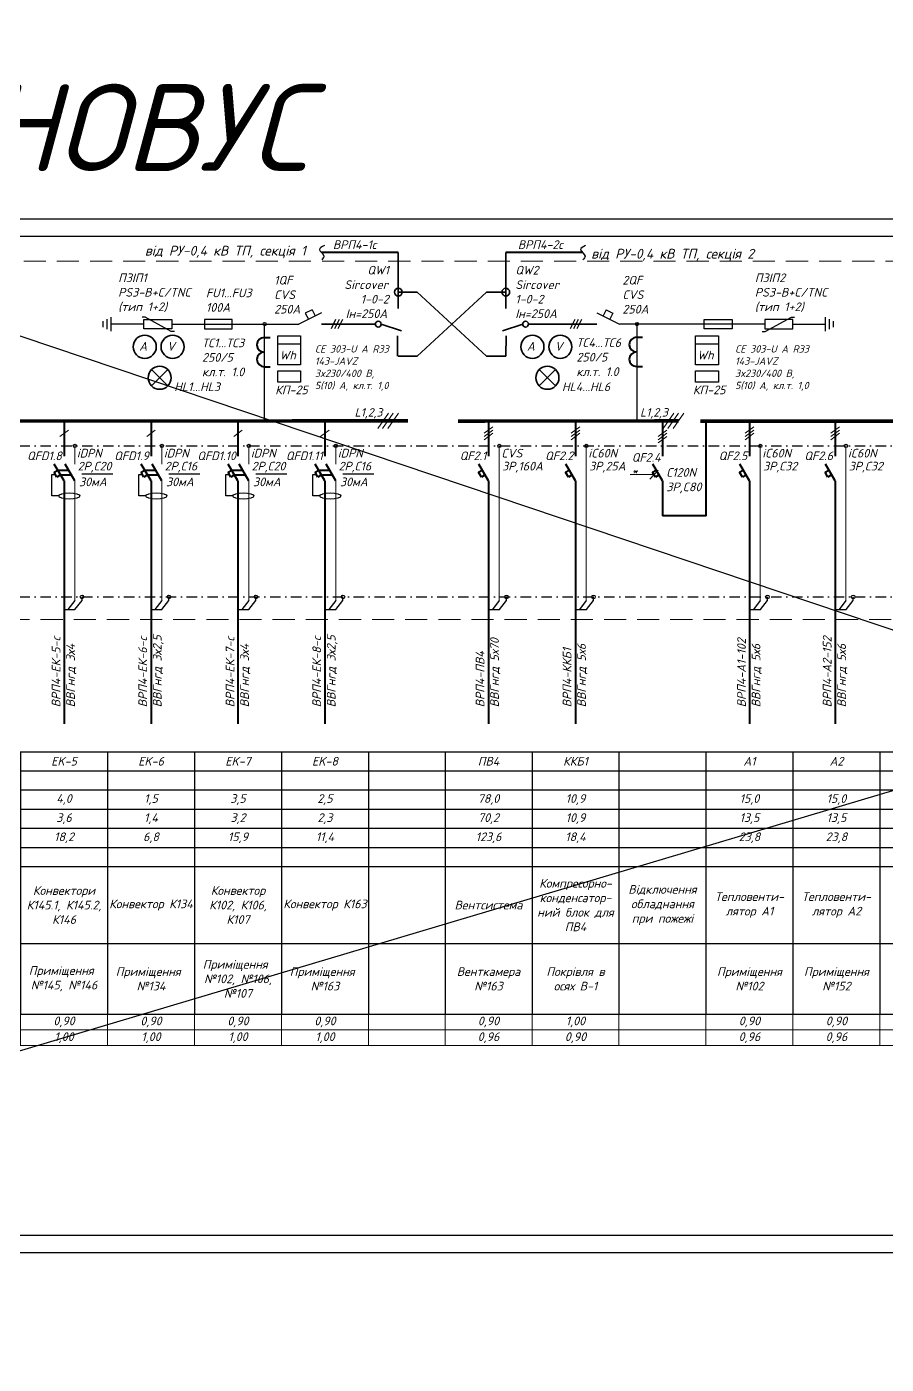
# Model space of a CAD drawing. Header units: millimetres. Extents: x -122434 to 1506205, y -201405 to 386015.
# Drawn here: x 213876 to 238578, y 190448 to 228886 of the extents above; entities that cross this region are included whole.
import ezdxf
from ezdxf.enums import TextEntityAlignment as Align

# ---------------------------------------------------------------- set-up
doc = ezdxf.new("R2010")
doc.units = ezdxf.units.MM
doc.linetypes.add('DASHDOTX2', pattern=[2, 1, -0.5, 0, -0.5])
doc.linetypes.add('DASHED', pattern=[9.525, 6.35, -3.175])
doc.layers.get('Defpoints').update_dxf_attribs({"color": 4})
doc.layers.add('Cхема', color=7, linetype='Continuous')
doc.layers.add('Маркування електро ліній', color=7, linetype='Continuous', lineweight=18)
doc.styles.add('GOST 2.304', font='isocpeui.ttf')
doc.styles.add('ICO', font='isocpeui.ttf')
doc.styles.get("Standard").update_dxf_attribs({"font": 'arial.ttf'})
doc.styles.add('ГОСТ 2.304', font='isocpeui.ttf')
doc.dimstyles.new('М150', dxfattribs={"dimscale": 1, "dimtxt": 2.5, "dimasz": 2.5, "dimexe": 0, "dimexo": 2.5, "dimgap": 1, "dimtad": 1, "dimlfac": 150, "dimtxsty": 'Standard', "dimblk": 'OBLIQUE', "dimcen": 2.5, "dimadec": 0, "dimazin": 0, "dimtfac": 1, "dimtmove": 0, "dimatfit": 3, "dimldrblk": 'OBLIQUE', "dimfxl": 1, "dimarcsym": 0})

# ---------------------------------------------------------------- blocks, each defined once
blk = doc.blocks.new('*T194')
at = {"color": 0, "lineweight": -2, "transparency": 16777216}
for p, q in [((0, 0), (4000, 0)), ((0, 0), (0, -7540)), ((6500, 0), (11500, 0)), ((9000, 0), (9000, -7540)), ((11500, 0), (11500, -7540)), ((14000, 0), (14000, -2200)), ((16500, 0), (16500, -7540)), ((19000, 0), (19000, -7540)), ((21500, 0), (21500, -7540)), ((24000, 0), (24000, -7540)), ((26500, 0), (26500, -7540)), ((29000, 0), (29000, -7540)), ((31500, 0), (31500, -7540)), ((34000, 0), (34000, -7540)), ((36200, 0), (36200, -7540)), ((41200, 0), (41200, -7540)), ((73700, 0), (73700, -7540)), ((76200, 0), (76200, -3300)), ((78700, 0), (78700, -3300)), ((81200, 0), (81200, -3300)), ((83700, 0), (83700, -3300)), ((86200, 0), (86200, -3300)), ((88700, 0), (88700, -3300)), ((91200, 0), (91200, -3300)), ((93700, 0), (93700, -3300)), ((96200, 0), (96200, -3300)), ((98700, 0), (98700, -3300)), ((101200, 0), (101200, -3300)), ((0, -550), (101200, -550)), ((4000, -550), (4000, -2750)), ((6500, -550), (6500, -2200)), ((38700, -550), (38700, -2200)), ((43700, -550), (43700, -7540)), ((46200, -550), (46200, -3300)), ((48700, -550), (48700, -7540)), ((51200, -550), (51200, -7540)), ((53700, -550), (53700, -3300)), ((56200, -550), (56200, -3300)), ((58700, -550), (58700, -3300)), ((61200, -550), (61200, -3300)), ((63700, -550), (63700, -3300)), ((66200, -550), (66200, -3300)), ((68700, -550), (68700, -3300)), ((71200, -550), (71200, -3300)), ((0, -1100), (21500, -1100)), ((24000, -1100), (101200, -1100)), ((0, -1650), (101200, -1650)), ((0, -2200), (36200, -2200)), ((51200, -2200), (101200, -2200)), ((0, -2750), (4000, -2750)), ((6500, -2750), (11500, -2750)), ((6500, -2750), (6500, -3300)), ((14000, -2750), (14000, -7540)), ((34000, -2750), (36200, -2750)), ((38700, -2750), (38700, -3300)), ((71200, -2750), (73700, -2750)), ((0, -3300), (101200, -3300)), ((4000, -3300), (4000, -7540)), ((0, -5515), (76200, -5515)), ((6500, -5515), (6500, -7540)), ((38700, -5515), (38700, -7540)), ((46200, -5515), (46200, -7540)), ((53700, -5515), (53700, -7540)), ((56200, -5515), (56200, -7540)), ((58700, -5515), (58700, -7540)), ((61200, -5515), (61200, -7540)), ((63700, -5515), (63700, -7540)), ((66200, -5515), (66200, -7540)), ((68700, -5515), (68700, -7540)), ((71200, -5515), (71200, -7540)), ((76200, -5515), (76200, -7540)), ((78700, -5515), (101200, -5515)), ((78700, -5515), (78700, -7540)), ((81200, -5515), (81200, -7540)), ((83700, -5515), (83700, -7540)), ((86200, -5515), (86200, -7540)), ((88700, -5515), (88700, -7540)), ((91200, -5515), (91200, -7540)), ((93700, -5515), (93700, -7540)), ((96200, -5515), (96200, -7540)), ((98700, -5515), (98700, -7540)), ((101200, -5515), (101200, -7540)), ((0, -7540), (101200, -7540))]:
    blk.add_line(p, q, dxfattribs=at)
at = {"color": 0, "linetype": 'ByBlock', "lineweight": -2, "transparency": 16777216}
for p, q in [((4000, 0), (6500, 0)), ((4000, 0), (4000, -550)), ((6500, 0), (6500, -550)), ((11500, 0), (101200, 0)), ((38700, 0), (38700, -550)), ((43700, 0), (43700, -550)), ((46200, 0), (46200, -550)), ((48700, 0), (48700, -550)), ((51200, 0), (51200, -550)), ((53700, 0), (53700, -550)), ((56200, 0), (56200, -550)), ((58700, 0), (58700, -550)), ((61200, 0), (61200, -550)), ((63700, 0), (63700, -550)), ((66200, 0), (66200, -550)), ((68700, 0), (68700, -550)), ((71200, 0), (71200, -550)), ((21500, -1100), (24000, -1100)), ((6500, -2200), (6500, -2750)), ((14000, -2200), (14000, -2750)), ((36200, -2200), (51200, -2200)), ((38700, -2200), (38700, -2750)), ((4000, -2750), (6500, -2750)), ((4000, -2750), (4000, -3300)), ((11500, -2750), (34000, -2750)), ((36200, -2750), (71200, -2750)), ((73700, -2750), (101200, -2750)), ((6500, -3300), (6500, -5515)), ((38700, -3300), (38700, -5515)), ((46200, -3300), (46200, -5515)), ((53700, -3300), (53700, -5515)), ((56200, -3300), (56200, -5515)), ((58700, -3300), (58700, -5515)), ((61200, -3300), (61200, -5515)), ((63700, -3300), (63700, -5515)), ((66200, -3300), (66200, -5515)), ((68700, -3300), (68700, -5515)), ((71200, -3300), (71200, -5515)), ((76200, -3300), (76200, -5515)), ((78700, -3300), (78700, -5515)), ((81200, -3300), (81200, -5515)), ((83700, -3300), (83700, -5515)), ((86200, -3300), (86200, -5515)), ((88700, -3300), (88700, -5515)), ((91200, -3300), (91200, -5515)), ((93700, -3300), (93700, -5515)), ((96200, -3300), (96200, -5515)), ((98700, -3300), (98700, -5515)), ((101200, -3300), (101200, -5515)), ((76200, -5515), (78700, -5515)), ((93700, -7540), (93700, -8447)), ((101200, -7540), (101200, -8447))]:
    blk.add_line(p, q, dxfattribs=at)
at = {"layer": 'Defpoints', "color": 8, "linetype": 'ByBlock', "lineweight": 0, "transparency": 16777216}
for p, q in [((0, -7540), (0, -8447)), ((4000, -7540), (4000, -8447)), ((6500, -7540), (6500, -8447)), ((9000, -7540), (9000, -8447)), ((11500, -7540), (11500, -8447)), ((14000, -7540), (14000, -8447)), ((16500, -7540), (16500, -8447)), ((19000, -7540), (19000, -8447)), ((21500, -7540), (21500, -8447)), ((24000, -7540), (24000, -8447)), ((26500, -7540), (26500, -8447)), ((29000, -7540), (29000, -8447)), ((31500, -7540), (31500, -8447)), ((34000, -7540), (34000, -8447)), ((36200, -7540), (36200, -8447)), ((38700, -7540), (38700, -8447)), ((41200, -7540), (41200, -8447)), ((43700, -7540), (43700, -8447)), ((46200, -7540), (46200, -8447)), ((48700, -7540), (48700, -8447)), ((51200, -7540), (51200, -8447)), ((53700, -7540), (53700, -8447)), ((56200, -7540), (56200, -8447)), ((58700, -7540), (58700, -8447)), ((61200, -7540), (61200, -8447)), ((63700, -7540), (63700, -8447)), ((66200, -7540), (66200, -8447)), ((68700, -7540), (68700, -8447)), ((71200, -7540), (71200, -8447)), ((73700, -7540), (73700, -8447)), ((76200, -7540), (76200, -8447)), ((78700, -7540), (78700, -8447)), ((81200, -7540), (81200, -8447)), ((83700, -7540), (83700, -8447)), ((86200, -7540), (86200, -8447)), ((88700, -7540), (88700, -8447)), ((91200, -7540), (91200, -8447)), ((96200, -7540), (96200, -8447)), ((98700, -7540), (98700, -8447)), ((0, -7994), (101200, -7994)), ((0, -8447), (101200, -8447))]:
    blk.add_line(p, q, dxfattribs=at)
at = {"color": 0, "transparency": 16777216, "char_height": 250, "attachment_point": 5, "style": 'ГОСТ 2.304'}
for s, insert, width in [('Номер по плану', (2000, -275), 3880), ('П3', (5250, -275), 2380), ('ВРП4-Гр.1', (12750, -275), 2380), ('EK-1', (15250, -275), 2380), ('EK-2', (17750, -275), 2380), ('EK-3', (20250, -275), 2380), ('EK-4', (22750, -275), 2380), ('EK-5', (25250, -275), 2380), ('EK-6', (27750, -275), 2380), ('EK-7', (30250, -275), 2380), ('EK-8', (32750, -275), 2380), ('ПВ4', (37450, -275), 2380), ('ККБ1', (39950, -275), 2380), ('А1', (44950, -275), 2380), ('А2', (47450, -275), 2380), ('К1', (52450, -275), 2380), ('К2', (54950, -275), 2380), ('К3', (57450, -275), 2380), ('К4', (59950, -275), 2380), ('К5', (62450, -275), 2380), ('К6', (64950, -275), 2380), ('К8', (67450, -275), 2380), ('К8А', (69950, -275), 2380), ('В2', (74950, -275), 2380), ('В2.1', (77450, -275), 2380), ('В3', (79950, -275), 2380), ('В5', (82450, -275), 2380), ('В7', (84950, -275), 2380), ('В8', (87450, -275), 2380), ('В9', (89950, -275), 2380), ('В6', (92450, -275), 2380), ('В10', (94950, -275), 2380), ('В11', (97450, -275), 2380), ('В8.1', (99950, -275), 2380), ('Тип', (2000, -825), 3880), ('Рвст., кВт', (2000, -1375), 3880), ('90,0', (5250, -1375), 2380), ('3,3', (12750, -1375), 2380), ('2,5', (15250, -1375), 2380), ('2,5', (17750, -1375), 2380), ('1,5', (20250, -1375), 2380), ('2,0', (22750, -1375), 2380), ('4,0', (25250, -1375), 2380), ('1,5', (27750, -1375), 2380), ('3,5', (30250, -1375), 2380), ('2,5', (32750, -1375), 2380), ('78,0', (37450, -1375), 2380), ('10,9', (39950, -1375), 2380), ('15,0', (44950, -1375), 2380), ('15,0', (47450, -1375), 2380), ('1,0', (52450, -1375), 2380), ('1,0', (54950, -1375), 2380), ('1,0', (57450, -1375), 2380), ('1,0', (59950, -1375), 2380), ('1,0', (62450, -1375), 2380), ('1,0', (64950, -1375), 2380), ('1,5', (67450, -1375), 2380), ('1,5', (69950, -1375), 2380), ('0,3', (74950, -1375), 2380), ('0,3', (77450, -1375), 2380), ('0,05', (79950, -1375), 2380), ('0,12', (82450, -1375), 2380), ('0,8', (84950, -1375), 2380), ('0,8', (87450, -1375), 2380), ('0,8', (89950, -1375), 2380), ('0,2', (92450, -1375), 2380), ('0,02', (94950, -1375), 2380), ('0,3', (97450, -1375), 2380), ('0,8', (99950, -1375), 2380), ('Рр., кВт', (2000, -1925), 3880), ('81,0', (5250, -1925), 2380), ('3,3', (12750, -1925), 2380), ('2,3', (15250, -1925), 2380), ('2,3', (17750, -1925), 2380), ('1,4', (20250, -1925), 2380), ('1,8', (22750, -1925), 2380), ('3,6', (25250, -1925), 2380), ('1,4', (27750, -1925), 2380), ('3,2', (30250, -1925), 2380), ('2,3', (32750, -1925), 2380), ('70,2', (37450, -1925), 2380), ('10,9', (39950, -1925), 2380), ('13,5', (44950, -1925), 2380), ('13,5', (47450, -1925), 2380), ('0,9', (52450, -1925), 2380), ('0,9', (54950, -1925), 2380), ('0,9', (57450, -1925), 2380), ('0,9', (59950, -1925), 2380), ('0,9', (62450, -1925), 2380), ('0,9', (64950, -1925), 2380), ('1,4', (67450, -1925), 2380), ('1,4', (69950, -1925), 2380), ('0,2', (74950, -1925), 2380), ('0,2', (77450, -1925), 2380), ('0,04', (79950, -1925), 2380), ('0,08', (82450, -1925), 2380), ('0,5', (84950, -1925), 2380), ('0,5', (87450, -1925), 2380), ('0,5', (89950, -1925), 2380), ('0,14', (92450, -1925), 2380), ('0,01', (94950, -1925), 2380), ('0,2', (97450, -1925), 2380), ('0,5', (99950, -1925), 2380), ('Іном.', (2000, -2475), 3880), ('142,6', (5250, -2475), 2380), ('5,1', (12750, -2475), 2380), ('11,4', (15250, -2475), 2380), ('11,4', (17750, -2475), 2380), ('6,8', (20250, -2475), 2380), ('9,1', (22750, -2475), 2380), ('18,2', (25250, -2475), 2380), ('6,8', (27750, -2475), 2380), ('15,9', (30250, -2475), 2380), ('11,4', (32750, -2475), 2380), ('123,6', (37450, -2475), 2380), ('18,4', (39950, -2475), 2380), ('23,8', (44950, -2475), 2380), ('23,8', (47450, -2475), 2380), ('5,1', (52450, -2475), 2380), ('5,1', (54950, -2475), 2380), ('5,1', (57450, -2475), 2380), ('5,1', (59950, -2475), 2380), ('5,1', (62450, -2475), 2380), ('5,1', (64950, -2475), 2380), ('7,6', (67450, -2475), 2380), ('7,6', (69950, -2475), 2380), ('1,8', (74950, -2475), 2380), ('1,8', (77450, -2475), 2380), ('0,3', (79950, -2475), 2380), ('0,7', (82450, -2475), 2380), ('4,7', (84950, -2475), 2380), ('4,7', (87450, -2475), 2380), ('4,7', (89950, -2475), 2380), ('1,2', (92450, -2475), 2380), ('0,1', (94950, -2475), 2380), ('1,8', (97450, -2475), 2380), ('4,7', (99950, -2475), 2380), ('Іп', (2000, -3025), 3880), ('Кабельний обігрів місця стоку конденсату П3', (12750, -4408), 2380), ('Компресорно- конденсатор- ний блок для ПВ4', (39950, -4408), 2380), ('Відключення обладнання при пожежі', (42450, -4408), 2380), ('Кондиціонер К1      (зовнішній блок)', (52450, -4408), 2380), ('Кондиціонер К2    (зовнішній блок)', (54950, -4408), 2380), ('Кондиціонер К3     (зовнішній блок)', (57450, -4408), 2380), ('Кондиціонер К4    (зовнішній блок)', (59950, -4408), 2380), ('Кондиціонер К5    (зовнішній блок)', (62450, -4408), 2380), ('Кондиціонер К6    (зовнішній блок)', (64950, -4408), 2380), ('Кондиціонер К8     (зовнішній блок)', (67450, -4408), 2380), ('Кондиціонер К8А   (зовнішній блок)', (69950, -4408), 2380), ('{\\T0.95;\\C7;Найменування обладнання за планом}', (2000, -4408), 3880), ('Управління обігрівом ', (7750, -4408), 2380), ('Конвектори {\\C256;К156, К157}', (15250, -4408), 2380), ('Конвектори К150, К151', (20250, -4408), 2380), ('Конвектори К136, К137, К144', (22750, -4408), 2380), ('Конвектори К145.1, К145.2, К146', (25250, -4408), 2380), ('Конвектор К102, К106, К107', (30250, -4408), 2380), ('Тепловенти- лятор А1', (44950, -4408), 2380), ('Тепловенти- лятор А2', (47450, -4408), 2380), ('Вентсистема', (5250, -4408), 2380), ('Конвектор К162', (17750, -4408), 2380), ('Конвектор К134', (27750, -4408), 2380), ('Конвектор К163', (32750, -4408), 2380), ('Вентсистема', (37450, -4408), 2380), ('Резерв', (49950, -4408), 2380), ('Резерв', (72450, -4408), 2380), ('Вентилятор', (74950, -4408), 2380), ('Вентилятор', (77450, -4408), 2380), ('Вентилятор', (79950, -4408), 2380), ('Вентилятор', (82450, -4408), 2380), ('Вентилятор', (84950, -4408), 2380), ('Вентилятор', (87450, -4408), 2380), ('Вентилятор', (89950, -4408), 2380), ('Вентилятор', (92450, -4408), 2380), ('Вентилятор', (94950, -4408), 2380), ('Вентилятор', (97450, -4408), 2380), ('Вентилятор', (99950, -4408), 2380), ('Приміщення  №136, №137, №144', (22750, -6528), 2380), ('Приміщення  №102, №106, №107', (30250, -6528), 2380), ('{\\T0.95;\\C7;Місце встановлення}', (2000, -6528), 3880), ('Покрівля в осях В-10', (5250, -6528), 2380), ('Покрівля в осях В-10', (12750, -6528), 2380), ('Приміщення  №156, №157', (15250, -6528), 2380), ('Приміщення  №162', (17750, -6528), 2380), ('Приміщення  №150, №151', (20250, -6528), 2380), ('Приміщення  №145, №146', (25250, -6528), 2380), ('Приміщення  №134', (27750, -6528), 2380), ('Приміщення  №163', (32750, -6528), 2380), ('Венткамера №163', (37450, -6528), 2380), ('Покрівля в осях В-1', (39950, -6528), 2380), ('Приміщення №102', (44950, -6528), 2380), ('Приміщення №152', (47450, -6528), 2380), ('Покрівля в осях В-1', (52450, -6528), 2380), ('Покрівля в осях В-1', (54950, -6528), 2380), ('Покрівля в осях В-1', (57450, -6528), 2380), ('Покрівля в осях Д-1', (59950, -6528), 2380), ('Покрівля в осях Д-1', (62450, -6528), 2380), ('Покрівля в осях А-3', (64950, -6528), 2380), ('Покрівля в осях В-1', (67450, -6528), 2380), ('Покрівля в осях В-1', (69950, -6528), 2380), ('Покрівля в осях Г-5', (74950, -6528), 2380), ('Покрівля в осях Г-5', (77450, -6528), 2380), ('Покрівля в осях Ж-3', (79950, -6528), 2380), ('Покрівля в осях А-3', (82450, -6528), 2380), ('Покрівля в осях Ж-3', (84950, -6528), 2380), ('Покрівля в осях А-3', (87450, -6528), 2380), ('Покрівля в осях Ж-3', (89950, -6528), 2380), ('Приміщення №129', (92450, -6528), 2380), ('Електро- щитова №161', (94950, -6528), 2380), ('Компресорна №162', (97450, -6528), 2380), ('Покрівля в осях А-3', (99950, -6528), 2380)]:
    blk.add_mtext(s, dxfattribs=dict(at, insert=insert, width=width))
at = {"color": 7, "true_color": 0xffffff, "transparency": 16777216, "char_height": 250, "attachment_point": 5, "style": 'ГОСТ 2.304'}
for s, insert, width in [('Кп', (2000, -7767), 3880), ('0,90', (5250, -7767), 2380), ('1', (12750, -7767), 2380), ('0,90', (15250, -7767), 2380), ('0,90', (17750, -7767), 2380), ('0,90', (20250, -7767), 2380), ('0,90', (22750, -7767), 2380), ('0,90', (25250, -7767), 2380), ('0,90', (27750, -7767), 2380), ('0,90', (30250, -7767), 2380), ('0,90', (32750, -7767), 2380), ('0,90', (37450, -7767), 2380), ('1,00', (39950, -7767), 2380), ('0,90', (44950, -7767), 2380), ('0,90', (47450, -7767), 2380), ('1,00', (49950, -7767), 2380), ('0,90', (52450, -7767), 2380), ('0,90', (54950, -7767), 2380), ('0,90', (57450, -7767), 2380), ('0,90', (59950, -7767), 2380), ('0,90', (62450, -7767), 2380), ('0,90', (64950, -7767), 2380), ('0,90', (67450, -7767), 2380), ('0,90', (69950, -7767), 2380), ('0,00', (72450, -7767), 2380), ('0,70', (74950, -7767), 2380), ('0,70', (77450, -7767), 2380), ('0,70', (79950, -7767), 2380), ('0,70', (82450, -7767), 2380), ('0,70', (84950, -7767), 2380), ('0,70', (87450, -7767), 2380), ('0,70', (89950, -7767), 2380), ('0,70', (92450, -7767), 2380), ('0,70', (94950, -7767), 2380), ('0,70', (97450, -7767), 2380), ('0,70', (99950, -7767), 2380), ('cos ф', (2000, -8220), 3880), ('0,96', (5250, -8220), 2380), ('0,98', (12750, -8220), 2380), ('1,00', (15250, -8220), 2380), ('1,00', (17750, -8220), 2380), ('1,00', (20250, -8220), 2380), ('1,00', (22750, -8220), 2380), ('1,00', (25250, -8220), 2380), ('1,00', (27750, -8220), 2380), ('1,00', (30250, -8220), 2380), ('1,00', (32750, -8220), 2380), ('0,96', (37450, -8220), 2380), ('0,90', (39950, -8220), 2380), ('0,96', (44950, -8220), 2380), ('0,96', (47450, -8220), 2380), ('0,90', (49950, -8220), 2380), ('0,90', (52450, -8220), 2380), ('0,90', (54950, -8220), 2380), ('0,90', (57450, -8220), 2380), ('0,90', (59950, -8220), 2380), ('0,90', (62450, -8220), 2380), ('0,90', (64950, -8220), 2380), ('0,90', (67450, -8220), 2380), ('0,90', (69950, -8220), 2380), ('0,00', (72450, -8220), 2380), ('0,75', (74950, -8220), 2380), ('0,75', (77450, -8220), 2380), ('0,75', (79950, -8220), 2380), ('0,75', (82450, -8220), 2380), ('0,75', (84950, -8220), 2380), ('0,75', (87450, -8220), 2380), ('0,75', (89950, -8220), 2380), ('0,75', (92450, -8220), 2380), ('0,75', (94950, -8220), 2380), ('0,75', (97450, -8220), 2380), ('0,75', (99950, -8220), 2380)]:
    blk.add_mtext(s, dxfattribs=dict(at, insert=insert, width=width))
blk = doc.blocks.new('*U159')
at = {"color": 0, "lineweight": 40}
for p, q in [((0, 0), (0, -1005)), ((-284, -1468), (-180, -1408)), ((-204, -1607), (-284, -1468)), ((0, -1720), (-280, -1240)), ((-181, -1409), (130, -1409)), ((311, -1720), (31, -1240)), ((-100, -1547), (-204, -1607)), ((-100, -1547), (210, -1547))]:
    blk.add_line(p, q, dxfattribs=at)
at = {"color": 0, "lineweight": 13}
blk.add_line((-124, -441), (124, -256), dxfattribs=at)
at = {"color": 0, "lineweight": 9}
for p, q in [((311, -711), (311, -1240)), ((311, -2461), (311, -1720)), ((311, -2941), (311, -2461)), ((311, -5151), (311, -2941))]:
    blk.add_line(p, q, dxfattribs=at)
blk.add_line((516, -1512), (1402, -1512))
at = {"lineweight": 40}
for p, q in [((0, -1720), (0, -2226)), ((0, -2226), (0, -2941)), ((0, -2941), (0, -4529))]:
    blk.add_line(p, q, dxfattribs=at)
at = {"color": 0}
blk.add_lwpolyline([(-151, -2149), (-346, -2149), (-346, -1537), (-244, -1537)], dxfattribs=at)
blk.add_circle((311, -711), 46.3, dxfattribs=at)
blk.add_ellipse((153, -2149), major_axis=(-304, 0), ratio=0.29336, dxfattribs=at)
at = {"color": 0, "lineweight": 40}
blk.add_point((-37, -1659), dxfattribs=at)
at = {"style": 'ГОСТ 2.304'}
blk.add_attdef('QF', text='', height=250, dxfattribs=at).set_placement((-61, -997), align=Align.MIDDLE_RIGHT)
at = {"lineweight": 50, "style": 'ГОСТ 2.304'}
for tag, p in [('ТYPE', (369, -1046)), ('CURRENT', (391, -1419)), ('D_CURRENT', (432, -1871))]:
    blk.add_attdef(tag, p, '', height=250, dxfattribs=at)
blk = doc.blocks.new('*U160')
at = {"color": 0, "lineweight": 40}
for p, q in [((0, 0), (0, -1005)), ((-284, -1468), (-180, -1408)), ((-204, -1607), (-284, -1468)), ((0, -1720), (-280, -1240)), ((-100, -1547), (-204, -1607))]:
    blk.add_line(p, q, dxfattribs=at)
at = {"color": 0, "lineweight": 13}
for p, q in [((-124, -348), (124, -163)), ((-124, -441), (124, -256)), ((-124, -533), (124, -348))]:
    blk.add_line(p, q, dxfattribs=at)
at = {"color": 0, "lineweight": 9}
for p, q in [((311, -711), (311, -1240)), ((311, -1240), (311, -1720)), ((311, -2461), (311, -1720)), ((311, -2941), (311, -2461)), ((311, -5151), (311, -2941))]:
    blk.add_line(p, q, dxfattribs=at)
at = {"lineweight": 40}
for p, q in [((0, -1720), (0, -2226)), ((0, -2226), (0, -2941)), ((0, -2941), (0, -4529))]:
    blk.add_line(p, q, dxfattribs=at)
at = {"color": 0}
blk.add_circle((311, -711), 46.3, dxfattribs=at)
at = {"color": 0, "lineweight": 40}
blk.add_point((-37, -1659), dxfattribs=at)
at = {"style": 'ГОСТ 2.304'}
blk.add_attdef('QF', text='', height=250, dxfattribs=at).set_placement((-61, -997), align=Align.MIDDLE_RIGHT)
at = {"lineweight": 50, "style": 'ГОСТ 2.304'}
for tag, p in [('ТYPE', (369, -1046)), ('CURRENT', (391, -1419))]:
    blk.add_attdef(tag, p, '', height=250, dxfattribs=at)
blk = doc.blocks.new('_Oblique')
at = {"color": 0, "linetype": 'ByBlock', "lineweight": -2}
blk.add_line((-0.5, -0.5), (0.5, 0.5), dxfattribs=at)
blk = doc.blocks.new('Рамка А4х5')
at = {"lineweight": 30, "ltscale": 100}
blk.add_lwpolyline([(20, 5), (1045, 5), (1045, 292), (20, 292)], close=True, dxfattribs=at)
at = {"layer": 'Defpoints', "ltscale": 100}
blk.add_lwpolyline([(0, 0), (1050, 0), (1050, 297), (0, 297)], close=True, dxfattribs=at)

msp = doc.modelspace()

# ---------------------------------------------------------------- linework, layer by layer
at = {"lineweight": 40, "ltscale": 300}
for p, q in [((224548, 222400), (222345, 222400)), ((229848, 222400), (227644, 222400)), ((214947, 213022), (214947, 208852)), ((217447, 213022), (217447, 208852)), ((219947, 213022), (219947, 208852)), ((222447, 213022), (222447, 208852)), ((227147, 213022), (227147, 208852)), ((229647, 213022), (229647, 208852)), ((234647, 213022), (234647, 208852)), ((237108, 213022), (237108, 208852))]:
    msp.add_line(p, q, dxfattribs=at)
at = {"color": 0, "lineweight": 30, "ltscale": 300}
for p, q in [((222345, 220667), (221691, 220340)), ((222075, 220755), (221881, 220658)), ((221881, 220658), (221970, 220480)), ((222075, 220755), (222164, 220577)), ((230257, 220667), (230911, 220340)), ((230527, 220755), (230438, 220577)), ((230527, 220755), (230721, 220658)), ((230721, 220658), (230632, 220480)), ((220713, 217552), (220713, 220340)), ((231416, 217552), (231416, 220340))]:
    msp.add_line(p, q, dxfattribs=at)
at = {"color": 7, "lineweight": 30, "ltscale": 300}
for p, q in [((217241, 220340), (216298, 220340)), ((217280, 220542), (217191, 220542)), ((218030, 220127), (217280, 220542)), ((218041, 220340), (221691, 220340)), ((235090, 220340), (230917, 220340)), ((235101, 220127), (235851, 220542)), ((235851, 220542), (235940, 220542)), ((235890, 220340), (236833, 220340)), ((218120, 220127), (218030, 220127)), ((235011, 220127), (235101, 220127)), ((221088, 219771), (221748, 219771)), ((233093, 219771), (233753, 219771))]:
    msp.add_line(p, q, dxfattribs=at)
at = {"color": 0, "ltscale": 300}
for p, q in [((222753, 220471), (222622, 220209)), ((222851, 220471), (222720, 220209)), ((222949, 220471), (222818, 220209)), ((229625, 220471), (229494, 220209)), ((229723, 220471), (229592, 220209)), ((229821, 220471), (229690, 220209)), ((215258, 212400), (215061, 212141)), ((215262, 212141), (215464, 212401)), ((215464, 212401), (215464, 212501)), ((217758, 212400), (217561, 212141)), ((217762, 212141), (217964, 212401)), ((217964, 212401), (217964, 212501)), ((220258, 212400), (220061, 212141)), ((220262, 212141), (220464, 212401)), ((220464, 212401), (220464, 212501)), ((222758, 212400), (222561, 212141)), ((222762, 212141), (222964, 212401)), ((222964, 212401), (222964, 212501)), ((227458, 212400), (227261, 212141)), ((227462, 212141), (227664, 212401)), ((227664, 212401), (227664, 212501)), ((229958, 212400), (229761, 212141)), ((229962, 212141), (230164, 212401)), ((230164, 212401), (230164, 212501)), ((234958, 212400), (234761, 212141)), ((234962, 212141), (235164, 212401)), ((235164, 212401), (235164, 212501)), ((237420, 212400), (237222, 212141)), ((237423, 212141), (237625, 212401)), ((237625, 212401), (237625, 212501)), ((214938, 212141), (215262, 212141)), ((217438, 212141), (217762, 212141)), ((219938, 212141), (220262, 212141)), ((222438, 212141), (222762, 212141)), ((227138, 212141), (227462, 212141)), ((229638, 212141), (229962, 212141)), ((234638, 212141), (234962, 212141)), ((237100, 212141), (237423, 212141))]:
    msp.add_line(p, q, dxfattribs=at)
at = {"color": 7, "lineweight": 40, "ltscale": 300}
for p, q in [((220703, 219956), (220867, 219956)), ((231405, 219961), (231570, 219961)), ((220703, 219116), (220873, 219116)), ((231405, 219121), (231575, 219121))]:
    msp.add_line(p, q, dxfattribs=at)
at = {"lineweight": 15, "ltscale": 300}
for p, q in [((224268, 217778), (223962, 217341)), ((224402, 217778), (224096, 217341)), ((224558, 217778), (224253, 217341)), ((232473, 217778), (232167, 217341)), ((232607, 217778), (232301, 217341)), ((232763, 217778), (232458, 217341))]:
    msp.add_line(p, q, dxfattribs=at)
at = {"color": 0, "lineweight": 13}
for p, q in [((232023, 217111), (232271, 217296)), ((232023, 217018), (232271, 217203)), ((232023, 216926), (232271, 217111))]:
    msp.add_line(p, q, dxfattribs=at)
at = {"color": 0, "lineweight": 40}
for p, q in [((232147, 217552), (232147, 216547)), ((233400, 214827), (233400, 217552)), ((231863, 216083), (231967, 216143)), ((231943, 215945), (231863, 216083)), ((232147, 215832), (231867, 216312)), ((232047, 216005), (231943, 215945)), ((232147, 215832), (232147, 214827)), ((233400, 214827), (232147, 214827))]:
    msp.add_line(p, q, dxfattribs=at)
at = {"color": 0, "linetype": 'DASHDOTX2', "ltscale": 300}
msp.add_line((194465, 216840), (290426, 216840), dxfattribs=at)
at = {"linetype": 'DASHDOTX2', "ltscale": 300}
msp.add_line((194465, 212501), (290426, 212501), dxfattribs=at)
at = {"color": 1}
for points in [[(187298, 228886), (300200, 190860)], [(183452, 190448), (300887, 225454)]]:
    msp.add_lwpolyline(points, dxfattribs=at)
at = {"linetype": 'DASHED', "lineweight": 18, "ltscale": 100}
msp.add_lwpolyline([(193787, 222150), (291110, 222150), (291110, 211852), (193787, 211852)], close=True, dxfattribs=at)
at = {"color": 7, "lineweight": 30, "ltscale": 100}
for points in [[(216071, 220251), (216071, 220429)], [(216184, 220194), (216184, 220486)], [(216298, 220137), (216298, 220543)], [(236833, 220137), (236833, 220543)], [(236947, 220194), (236947, 220486)], [(237060, 220251), (237060, 220429)]]:
    msp.add_lwpolyline(points, dxfattribs=at)
for points in [[(217241, 220203), (217241, 220477), (218041, 220477), (218041, 220203)], [(219784, 220203), (219784, 220477), (218985, 220477), (218985, 220203)], [(233347, 220203), (233347, 220477), (234146, 220477), (234146, 220203)], [(235890, 220203), (235890, 220477), (235090, 220477), (235090, 220203)], [(221088, 220000), (221748, 220000), (221748, 219166), (221088, 219166)], [(233093, 220000), (233753, 220000), (233753, 219166), (233093, 219166)], [(221088, 219000), (221748, 219000), (221748, 218673), (221088, 218673)], [(233093, 219000), (233753, 219000), (233753, 218673), (233093, 218673)]]:
    msp.add_lwpolyline(points, close=True, dxfattribs=at)
at = {"color": 0, "lineweight": 40, "ltscale": 100, "const_width": 100}
for points in [[(194440, 217552), (224836, 217559)], [(226267, 217552), (232611, 217559)], [(233239, 217552), (290687, 217559)]]:
    msp.add_lwpolyline(points, dxfattribs=at)
at = {"color": 0, "lineweight": 30}
for centre in [(220713, 220340, 0), (231416, 220340, 0)]:
    msp.add_circle(centre, 46.3, dxfattribs=at)
at = {"color": 0}
for centre in [(215464, 212501), (217964, 212501), (220464, 212501), (222964, 212501), (227664, 212501), (230164, 212501), (235164, 212501, 0), (237625, 212501, 0)]:
    msp.add_circle(centre, 51.8, dxfattribs=at)
at = {"color": 7, "lineweight": 40}
for centre in [(220703, 219745, 0), (231405, 219750, 0), (220703, 219327, 0), (231405, 219331, 0)]:
    msp.add_arc(centre, 211, 90, 270, dxfattribs=at)
at = {"color": 7}
for points in [[(222434, 222598, 0), (222291, 222476, 0), (222418, 222295, 0), (222355, 222189, 0)], [(229937, 222598, 0), (229794, 222476, 0), (229921, 222295, 0), (229858, 222189, 0)]]:
    msp.add_spline(points, degree=3, dxfattribs=at)
at = {"layer": 'Cхема', "lineweight": 35}
for p, q in [((224548, 222400), (224548, 220792)), ((227644, 222400), (227644, 220792)), ((224545, 221259), (225100, 221259)), ((225100, 221259), (227092, 219422)), ((227092, 221259), (225100, 219422)), ((227644, 221259), (227092, 221259)), ((223896, 220340), (222345, 220340)), ((224646, 220149), (224063, 220340)), ((227546, 220149), (228129, 220340)), ((228296, 220340), (230257, 220340)), ((224535, 220007), (224535, 219422)), ((227657, 220007), (227648, 219422)), ((224548, 219422), (225100, 219422)), ((227648, 219422), (227092, 219422)), ((217930, 218564), (217461, 219033)), ((217461, 218564), (217930, 219033)), ((229073, 218564), (228604, 219033)), ((228604, 218564), (229073, 219033))]:
    msp.add_line(p, q, dxfattribs=at)
for centre, radius in [((224557, 221259, 0), 111), ((224557, 221259, 0), 111), ((227644, 221259, 0), 111), ((227644, 221259, 0), 111), ((223980, 220340, 0), 83.3), ((228212, 220340, 0), 83.3), ((217266, 219688, 0), 332), ((218068, 219688, 0), 332), ((228409, 219688, 0), 332), ((229211, 219688, 0), 332), ((217696, 218798, 0), 332), ((228839, 218798, 0), 332)]:
    msp.add_circle(centre, radius, dxfattribs=at)

# ---------------------------------------------------------------- block references
at = {"xscale": 100, "yscale": 100, "zscale": 100}
msp.add_blockref('Рамка А4х5', (186697, 193659), dxfattribs=at)
at = {"lineweight": 50}
for name, p, values in [('*U159', (214947, 217552), {'QF': 'QFD1.8', 'ТYPE': 'iDPN', 'CURRENT': '2P,С20', 'D_CURRENT': '30мА'}), ('*U159', (217447, 217552), {'QF': 'QFD1.9', 'ТYPE': 'iDPN', 'CURRENT': '2P,С16', 'D_CURRENT': '30мА'}), ('*U159', (219947, 217552), {'QF': 'QFD1.10', 'ТYPE': 'iDPN', 'CURRENT': '2P,С20', 'D_CURRENT': '30мА'}), ('*U159', (222447, 217552), {'QF': 'QFD1.11', 'ТYPE': 'iDPN', 'CURRENT': '2P,С16', 'D_CURRENT': '30мА'}), ('*U160', (227147, 217552), {'QF': 'QF2.1', 'ТYPE': 'CVS', 'CURRENT': '3P,160А'}), ('*U160', (229647, 217552), {'QF': 'QF2.2', 'ТYPE': 'iC60N', 'CURRENT': '3P,25А'}), ('*U160', (234647, 217552), {'QF': 'QF2.5', 'ТYPE': 'iC60N', 'CURRENT': '3P,С32'}), ('*U160', (237108, 217552), {'QF': 'QF2.6', 'ТYPE': 'iC60N', 'CURRENT': '3P,С32'})]:
    msp.add_blockref(name, p, dxfattribs=at).add_auto_attribs(values)
msp.add_blockref('*T194', (189697, 208052))

# ---------------------------------------------------------------- texts
at = {"color": 3, "lineweight": 40, "style": 'GOST 2.304'}
msp.add_text('ВРП4 ОВК НОВУС', height=2500, dxfattribs=at).set_placement((195138, 224739))
at = {"color": 0, "lineweight": 40}
for s, height, style, p in [('від РУ-0,4 кВ ТП, секція 1', 281.25, 'ГОСТ 2.304', (217271, 222310, 0)), ('ВРП4-1с', 250, 'GOST 2.304', (222675, 222499, 0)), ('ВРП4-2с', 250, 'GOST 2.304', (227990, 222499, 0)), ('від РУ-0,4 кВ ТП, секція 2', 281.25, 'ГОСТ 2.304', (230097, 222223, 0)), ('*', 250, 'GOST 2.304', (231265, 216001))]:
    msp.add_text(s, height=height, dxfattribs=dict(at, style=style)).set_placement(p)
at = {"color": 7, "lineweight": 40, "style": 'ГОСТ 2.304'}
for s, p in [('А', (217108, 219579, 0)), ('V', (217909, 219579, 0)), ('Wh', (221146, 219324, 0)), ('А', (228251, 219579, 0)), ('V', (229052, 219579, 0)), ('Wh', (233151, 219324, 0)), ('HL1...HL3', (218116, 218414, 0)), ('HL4...HL6', (229259, 218414, 0))]:
    msp.add_text(s, height=250, dxfattribs=at).set_placement(p)
at = {"color": 0, "lineweight": 9, "style": 'ICO'}
for p in [(223298, 217682), (231503, 217682)]:
    msp.add_text('L1,2,3', height=243.1, dxfattribs=at).set_placement(p)
at = {"color": 7, "linetype": 'Continuous', "char_height": 250, "attachment_point": 4, "style": 'ГОСТ 2.304'}
for s, insert, width in [('{\\C256;ПЗІП1\\PPS3-B+C/TNC\\P(тип 1+2)}', (216502, 221242, 0), 4000), ('\\pi1820.9;{\\C256;QW1\\P\\pi1159.8;Sircover\\P\\pi1630.4;1-0-2\\P\\pi1199.2;Iн=250А}', (221843, 221265, 0), 2434.76), ('{\\C256;QW2\\PSircover\\P1-0-2\\PIн=250А}', (227918, 221265, 0), 1827.7), ('{\\C256;ПЗІП2\\PPS3-B+C/TNC\\P(тип 1+2)}', (234801, 221242, 0), 4000), ('{\\C256;1QF\\PCVS\\P250А}', (220986, 221185, 0), 4000), ('{\\C256;2QF\\PCVS\\P250А}', (230995, 221185, 0), 4000), ('{\\C256;FU1...FU3\\P100А }', (219026, 221028, 0), 1387.26), ('{\\C256;С120N\\P3P,C80}', (232260, 215841, 0), 4000)]:
    msp.add_mtext(s, dxfattribs=dict(at, insert=insert, width=width))
at = {"ltscale": 100, "attachment_point": 1}
for s, width, insert, char_height, style in [('ТС1...ТС3\\P250/5 \\Pкл.т. 1.0', 1652.14, (218913, 219925, 0), 250, 'ГОСТ 2.304'), ('ТС4...ТС6\\P250/5 \\Pкл.т. 1.0', 1652.14, (229673, 219932, 0), 250, 'ГОСТ 2.304'), ('{\\C7;CE 303-U A R33 143-JAVZ\\P3x230/400 В, 5(10) А, кл.т. 1,0}', 2227.75, (222157, 219732), 210, 'GOST 2.304'), ('{\\C7;CE 303-U A R33 143-JAVZ\\P3x230/400 В, 5(10) А, кл.т. 1,0}', 2227.75, (234233, 219732), 210, 'GOST 2.304'), ('КП-25', 1652.14, (221016, 218574, 0), 250, 'ГОСТ 2.304'), ('КП-25', 1652.14, (233021, 218574, 0), 250, 'ГОСТ 2.304')]:
    msp.add_mtext_dynamic_manual_height_columns(s, width=width, gutter_width=1250, heights=[0], dxfattribs=dict(at, insert=insert, char_height=char_height, style=style))
at = {"color": 7, "linetype": 'Continuous', "char_height": 250, "width": 4000, "attachment_point": 4, "rotation": 90, "style": 'ГОСТ 2.304'}
for s, insert in [('{\\C256;ВРП4-ЕК-6-c\\P\\pt3000;ВВГнгд 3х2,5}', (217447, 209327)), ('{\\C256;ВРП4-ЕК-8-c\\P\\pt3000;ВВГнгд 3х2,5}', (222447, 209327)), ('{\\C256;ВРП4-ЕК-5-c\\P\\pxt12;ВВГнгд 3х4}', (214947, 209327)), ('{\\C256;ВРП4-ЕК-7-c\\P\\pxt12;ВВГнгд 3х4}', (219947, 209327)), ('{\\C256;ВРП4-ПВ4\\P\\pt3000;ВВГнгд 5х70}', (227132, 209327)), ('{\\C256;ВРП4-ККБ1\\P\\pt3000;ВВГнгд 5х6}', (229632, 209327)), ('{\\C256;ВРП4-А1-102\\P\\pt3000;ВВГнгд 5х6}', (234647, 209327, 0)), ('{\\C256;ВРП4-А2-152\\P\\pt3000;ВВГнгд 5х6}', (237108, 209327, 0))]:
    msp.add_mtext(s, dxfattribs=dict(at, insert=insert))
at = {"style": 'ГОСТ 2.304'}
msp.add_attdef('QF2.4', text='QF', height=250, dxfattribs=at).set_placement((232094, 216508), align=Align.MIDDLE_RIGHT)

# ---------------------------------------------------------------- leaders
at = {"layer": 'Маркування електро ліній'}
msp.add_leader([(231903, 216014), (231222, 216010)], dimstyle='М150', override={"dimasz": 250, "dimtad": 0}, dxfattribs=at)

doc.saveas('drawing.dxf')
